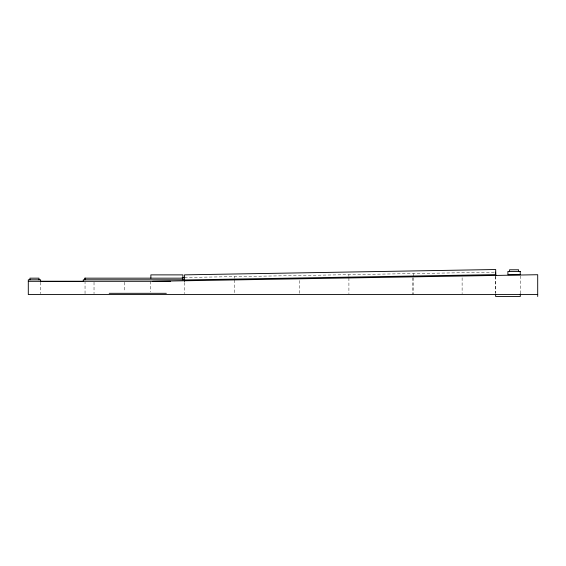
<?xml version="1.0" encoding="UTF-8"?>
<svg xmlns="http://www.w3.org/2000/svg" width="566" height="566" viewBox="0 0 566 566"><rect width="100%" height="100%" fill="white"/><g stroke="black" fill="none" stroke-linecap="round" stroke-linejoin="round"><path stroke-width="0.42" stroke-dasharray="2.83 2.12" d="M85.041 293.669L85.041 282.229M184.544 277.489L494.698 272.168M413.647 273.562L413.704 276.845M348.854 274.673L348.882 276.314M234.374 276.632L234.402 278.274M520.31 275.868L520.31 293.91M495.795 276.307L495.795 292.813M495.639 276.307L495.639 292.976M462.118 277.779L462.118 293.669M413.647 277.75L413.647 294.546M412.515 277.75L412.515 294.546M348.911 277.956L348.911 293.676M299.506 280.552L299.506 293.676M234.43 279.922L234.43 293.69M184.601 282.498L184.601 293.69M150.358 281.323L150.358 291.907M124.456 282.208L124.456 291.907M94.027 282.208L94.027 293.669M40.625 282.208L40.625 293.669"/><path stroke-width="0.85" d="M182.174 277.531L184.827 277.481M184.587 279.951L495.781 274.616M152.686 281.323L537.7 274.715L537.7 296.485M182.903 278.168L84.9 278.168L84.9 279.809M28.3 281.323L170.451 281.316M83.301 281.344L40.625 281.323L40.625 279.809L28.3 279.809L28.3 294.546L537.7 294.546M109.224 293.315L166.326 293.315M495.795 275.437L495.689 269.515L184.502 274.857L184.601 280.771M495.583 272.154L495.639 275.437M520.31 293.91L520.31 296.485L495.639 296.485L495.639 293.853M518.583 271.425L518.583 269.784L509.549 269.784L509.549 271.425M495.639 275.012L495.639 275.437M184.544 281.316L184.544 279.809L83.259 279.809L83.259 281.316M182.903 279.809L182.903 274.878L150.867 274.878L150.867 278.168M85.077 278.04L85.077 279.682M38.983 279.809L38.983 278.168L29.941 278.168L29.941 279.809M520.225 271.425L507.907 271.425L507.907 274.715L520.225 274.715L520.225 271.425"/></g></svg>
